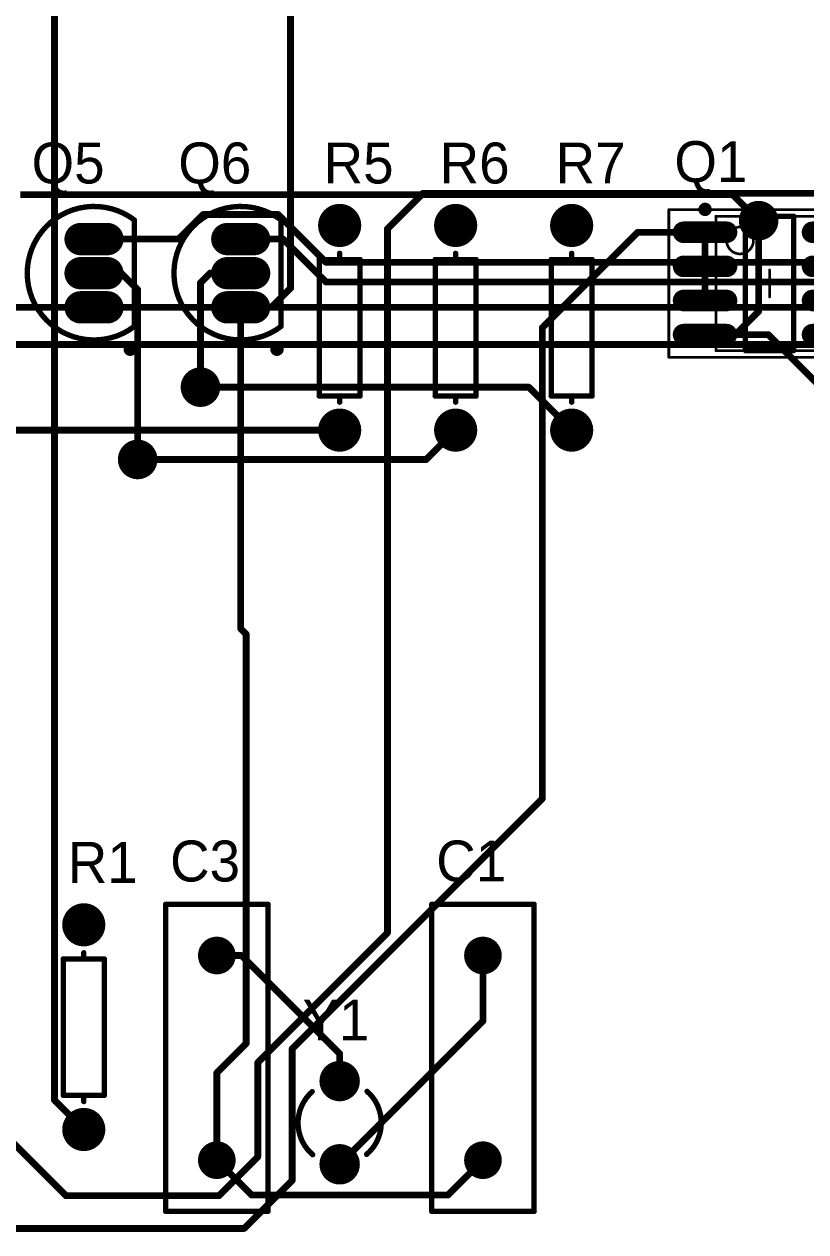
# Model space of a CAD drawing. Header units: millimetres. Extents: x 1.07 to 6.94, y 1.08 to 4.96.
# Drawn here: x 3.918 to 5.063, y 1.25 to 3.02 of the extents above; entities that cross this region are included whole.
import ezdxf

# ---------------------------------------------------------------- set-up
doc = ezdxf.new("R2010")
doc.units = ezdxf.units.MM
doc.header["$MEASUREMENT"] = 0
for name, color, linetype in [('BottomLayer', 5, 'Continuous'), ('BottomSolder', 6, 'Continuous'), ('Mechanical13', 56, 'Continuous'), ('Mechanical15', 56, 'Continuous'), ('MultiLayer', 9, 'Continuous'), ('PadHoleLayer', 156, 'Continuous'), ('TopLayer', 1, 'Continuous'), ('TopOverlay', 2, 'Continuous'), ('TopPaste', 8, 'Continuous'), ('TopSolder', 216, 'Continuous'), ('ViaHoleLayer', 16, 'Continuous')]:
    doc.layers.add(name, color=color, linetype=linetype)

# ---------------------------------------------------------------- blocks, each defined once
blk = doc.blocks.new('R38_1')
at = {"layer": 'BottomLayer', "const_width": 0.0256}
for points in [[(-0.0128, 0.061, 1), (0.0128, 0.061, 1)], [(-0.0128, -0.061, 1), (0.0128, -0.061, 1)]]:
    blk.add_lwpolyline(points, format="xyb", close=True, dxfattribs=at)
at = {"layer": 'BottomSolder', "const_width": 0.0296}
for points in [[(-0.0148, 0.061, 1), (0.0148, 0.061, 1)], [(-0.0148, -0.061, 1), (0.0148, -0.061, 1)]]:
    blk.add_lwpolyline(points, format="xyb", close=True, dxfattribs=at)
at = {"layer": 'MultiLayer', "const_width": 0.0256}
for points in [[(-0.0128, 0.061, 1), (0.0128, 0.061, 1)], [(-0.0128, -0.061, 1), (0.0128, -0.061, 1)]]:
    blk.add_lwpolyline(points, format="xyb", close=True, dxfattribs=at)
at = {"layer": 'PadHoleLayer', "const_width": 0.0138}
for points in [[(-0.0069, 0.061, 1), (0.0069, 0.061, 1)], [(-0.0069, -0.061, 1), (0.0069, -0.061, 1)]]:
    blk.add_lwpolyline(points, format="xyb", close=True, dxfattribs=at)
at = {"layer": 'TopLayer', "const_width": 0.0256}
for points in [[(-0.0128, 0.061, 1), (0.0128, 0.061, 1)], [(-0.0128, -0.061, 1), (0.0128, -0.061, 1)]]:
    blk.add_lwpolyline(points, format="xyb", close=True, dxfattribs=at)
at = {"layer": 'TopOverlay', "const_width": 0.00787}
for points in [[(-0.0396, -0.0468, -0.457208), (-0.0402, 0.0455)], [(0.0402, 0.0459, -0.457208), (0.0396, -0.0464)]]:
    blk.add_lwpolyline(points, format="xyb", dxfattribs=at)
at = {"layer": 'TopOverlay', "const_width": 0.00394}
for points in [[(-0.0422, 0.0455, 1), (-0.0383, 0.0455, 1)], [(0.0383, 0.0459, 1), (0.0422, 0.0459, 1)], [(-0.0416, -0.0468, 1), (-0.0376, -0.0468, 1)], [(0.0376, -0.0464, 1), (0.0416, -0.0464, 1)]]:
    blk.add_lwpolyline(points, format="xyb", close=True, dxfattribs=at)
at = {"layer": 'TopSolder', "const_width": 0.0296}
for points in [[(-0.0148, 0.061, 1), (0.0148, 0.061, 1)], [(-0.0148, -0.061, 1), (0.0148, -0.061, 1)]]:
    blk.add_lwpolyline(points, format="xyb", close=True, dxfattribs=at)
blk = doc.blocks.new('AXIAL_0_3_33')
at = {"layer": 'BottomLayer', "const_width": 0.0276}
for points in [[(-0.1638, 0, 1), (-0.1362, 0, 1)], [(0.1362, 0, 1), (0.1638, 0, 1)]]:
    blk.add_lwpolyline(points, format="xyb", close=True, dxfattribs=at)
at = {"layer": 'BottomSolder', "const_width": 0.0316}
for points in [[(-0.1658, 0, 1), (-0.1342, 0, 1)], [(0.1342, 0, 1), (0.1658, 0, 1)]]:
    blk.add_lwpolyline(points, format="xyb", close=True, dxfattribs=at)
at = {"layer": 'MultiLayer', "const_width": 0.0276}
for points in [[(-0.1638, 0, 1), (-0.1362, 0, 1)], [(0.1362, 0, 1), (0.1638, 0, 1)]]:
    blk.add_lwpolyline(points, format="xyb", close=True, dxfattribs=at)
at = {"layer": 'PadHoleLayer', "const_width": 0.0167}
for points in [[(-0.1584, 0, 1), (-0.1416, 0, 1)], [(0.1416, 0, 1), (0.1584, 0, 1)]]:
    blk.add_lwpolyline(points, format="xyb", close=True, dxfattribs=at)
at = {"layer": 'TopLayer', "const_width": 0.0276}
for points in [[(-0.1638, 0, 1), (-0.1362, 0, 1)], [(0.1362, 0, 1), (0.1638, 0, 1)]]:
    blk.add_lwpolyline(points, format="xyb", close=True, dxfattribs=at)
at = {"layer": 'TopOverlay', "const_width": 0.00787}
for points in [[(-0.1, 0.03), (-0.1, -0.03)], [(-0.1, 0.03), (0.1, 0.03)], [(0.1, 0.03), (0.1, 0)], [(-0.109, 0), (-0.1, 0)], [(0.1, 0), (0.109, 0)], [(0.1, 0), (0.1, -0.03)], [(-0.1, -0.03), (0.1, -0.03)]]:
    blk.add_lwpolyline(points, dxfattribs=at)
at = {"layer": 'TopOverlay', "const_width": 0.00394}
for points in [[(-0.102, 0.03, 1), (-0.098, 0.03, 1)], [(-0.102, 0.03, 1), (-0.098, 0.03, 1)], [(0.098, 0.03, 1), (0.102, 0.03, 1)], [(0.098, 0.03, 1), (0.102, 0.03, 1)], [(-0.111, 0, 1), (-0.107, 0, 1)], [(-0.102, 0, 1), (-0.098, 0, 1)], [(0.098, 0, 1), (0.102, 0, 1)], [(0.098, 0, 1), (0.102, 0, 1)], [(0.098, 0, 1), (0.102, 0, 1)], [(0.107, 0, 1), (0.111, 0, 1)], [(-0.102, -0.03, 1), (-0.098, -0.03, 1)], [(-0.102, -0.03, 1), (-0.098, -0.03, 1)], [(0.098, -0.03, 1), (0.102, -0.03, 1)], [(0.098, -0.03, 1), (0.102, -0.03, 1)]]:
    blk.add_lwpolyline(points, format="xyb", close=True, dxfattribs=at)
at = {"layer": 'TopSolder', "const_width": 0.0316}
for points in [[(-0.1658, 0, 1), (-0.1342, 0, 1)], [(0.1342, 0, 1), (0.1658, 0, 1)]]:
    blk.add_lwpolyline(points, format="xyb", close=True, dxfattribs=at)
blk = doc.blocks.new('AXIAL_0_3_34')
at = {"layer": 'BottomLayer', "const_width": 0.0276}
for points in [[(-0.1638, 0, 1), (-0.1362, 0, 1)], [(0.1362, 0, 1), (0.1638, 0, 1)]]:
    blk.add_lwpolyline(points, format="xyb", close=True, dxfattribs=at)
at = {"layer": 'BottomSolder', "const_width": 0.0316}
for points in [[(-0.1658, 0, 1), (-0.1342, 0, 1)], [(0.1342, 0, 1), (0.1658, 0, 1)]]:
    blk.add_lwpolyline(points, format="xyb", close=True, dxfattribs=at)
at = {"layer": 'MultiLayer', "const_width": 0.0276}
for points in [[(-0.1638, 0, 1), (-0.1362, 0, 1)], [(0.1362, 0, 1), (0.1638, 0, 1)]]:
    blk.add_lwpolyline(points, format="xyb", close=True, dxfattribs=at)
at = {"layer": 'PadHoleLayer', "const_width": 0.0167}
for points in [[(-0.1584, 0, 1), (-0.1416, 0, 1)], [(0.1416, 0, 1), (0.1584, 0, 1)]]:
    blk.add_lwpolyline(points, format="xyb", close=True, dxfattribs=at)
at = {"layer": 'TopLayer', "const_width": 0.0276}
for points in [[(-0.1638, 0, 1), (-0.1362, 0, 1)], [(0.1362, 0, 1), (0.1638, 0, 1)]]:
    blk.add_lwpolyline(points, format="xyb", close=True, dxfattribs=at)
at = {"layer": 'TopOverlay', "const_width": 0.00787}
for points in [[(-0.1, 0.03), (-0.1, -0.03)], [(-0.1, 0.03), (0.1, 0.03)], [(0.1, 0.03), (0.1, 0)], [(-0.109, 0), (-0.1, 0)], [(0.1, 0), (0.109, 0)], [(0.1, 0), (0.1, -0.03)], [(-0.1, -0.03), (0.1, -0.03)]]:
    blk.add_lwpolyline(points, dxfattribs=at)
at = {"layer": 'TopOverlay', "const_width": 0.00394}
for points in [[(-0.102, 0.03, 1), (-0.098, 0.03, 1)], [(-0.102, 0.03, 1), (-0.098, 0.03, 1)], [(0.098, 0.03, 1), (0.102, 0.03, 1)], [(0.098, 0.03, 1), (0.102, 0.03, 1)], [(-0.111, 0, 1), (-0.107, 0, 1)], [(-0.102, 0, 1), (-0.098, 0, 1)], [(0.098, 0, 1), (0.102, 0, 1)], [(0.098, 0, 1), (0.102, 0, 1)], [(0.098, 0, 1), (0.102, 0, 1)], [(0.107, 0, 1), (0.111, 0, 1)], [(-0.102, -0.03, 1), (-0.098, -0.03, 1)], [(-0.102, -0.03, 1), (-0.098, -0.03, 1)], [(0.098, -0.03, 1), (0.102, -0.03, 1)], [(0.098, -0.03, 1), (0.102, -0.03, 1)]]:
    blk.add_lwpolyline(points, format="xyb", close=True, dxfattribs=at)
at = {"layer": 'TopSolder', "const_width": 0.0316}
for points in [[(-0.1658, 0, 1), (-0.1342, 0, 1)], [(0.1342, 0, 1), (0.1658, 0, 1)]]:
    blk.add_lwpolyline(points, format="xyb", close=True, dxfattribs=at)
blk = doc.blocks.new('AXIAL_0_3_35')
at = {"layer": 'BottomLayer', "const_width": 0.0276}
for points in [[(-0.1638, 0, 1), (-0.1362, 0, 1)], [(0.1362, 0, 1), (0.1638, 0, 1)]]:
    blk.add_lwpolyline(points, format="xyb", close=True, dxfattribs=at)
at = {"layer": 'BottomSolder', "const_width": 0.0316}
for points in [[(-0.1658, 0, 1), (-0.1342, 0, 1)], [(0.1342, 0, 1), (0.1658, 0, 1)]]:
    blk.add_lwpolyline(points, format="xyb", close=True, dxfattribs=at)
at = {"layer": 'MultiLayer', "const_width": 0.0276}
for points in [[(-0.1638, 0, 1), (-0.1362, 0, 1)], [(0.1362, 0, 1), (0.1638, 0, 1)]]:
    blk.add_lwpolyline(points, format="xyb", close=True, dxfattribs=at)
at = {"layer": 'PadHoleLayer', "const_width": 0.0167}
for points in [[(-0.1584, 0, 1), (-0.1416, 0, 1)], [(0.1416, 0, 1), (0.1584, 0, 1)]]:
    blk.add_lwpolyline(points, format="xyb", close=True, dxfattribs=at)
at = {"layer": 'TopLayer', "const_width": 0.0276}
for points in [[(-0.1638, 0, 1), (-0.1362, 0, 1)], [(0.1362, 0, 1), (0.1638, 0, 1)]]:
    blk.add_lwpolyline(points, format="xyb", close=True, dxfattribs=at)
at = {"layer": 'TopOverlay', "const_width": 0.00787}
for points in [[(-0.1, 0.03), (-0.1, -0.03)], [(-0.1, 0.03), (0.1, 0.03)], [(0.1, 0.03), (0.1, 0)], [(-0.109, 0), (-0.1, 0)], [(0.1, 0), (0.109, 0)], [(0.1, 0), (0.1, -0.03)], [(-0.1, -0.03), (0.1, -0.03)]]:
    blk.add_lwpolyline(points, dxfattribs=at)
at = {"layer": 'TopOverlay', "const_width": 0.00394}
for points in [[(-0.102, 0.03, 1), (-0.098, 0.03, 1)], [(-0.102, 0.03, 1), (-0.098, 0.03, 1)], [(0.098, 0.03, 1), (0.102, 0.03, 1)], [(0.098, 0.03, 1), (0.102, 0.03, 1)], [(-0.111, 0, 1), (-0.107, 0, 1)], [(-0.102, 0, 1), (-0.098, 0, 1)], [(0.098, 0, 1), (0.102, 0, 1)], [(0.098, 0, 1), (0.102, 0, 1)], [(0.098, 0, 1), (0.102, 0, 1)], [(0.107, 0, 1), (0.111, 0, 1)], [(-0.102, -0.03, 1), (-0.098, -0.03, 1)], [(-0.102, -0.03, 1), (-0.098, -0.03, 1)], [(0.098, -0.03, 1), (0.102, -0.03, 1)], [(0.098, -0.03, 1), (0.102, -0.03, 1)]]:
    blk.add_lwpolyline(points, format="xyb", close=True, dxfattribs=at)
at = {"layer": 'TopSolder', "const_width": 0.0316}
for points in [[(-0.1658, 0, 1), (-0.1342, 0, 1)], [(0.1342, 0, 1), (0.1658, 0, 1)]]:
    blk.add_lwpolyline(points, format="xyb", close=True, dxfattribs=at)
blk = doc.blocks.new('AXIAL_0_3_39')
at = {"layer": 'BottomLayer', "const_width": 0.0276}
for points in [[(-0.1638, 0, 1), (-0.1362, 0, 1)], [(0.1362, 0, 1), (0.1638, 0, 1)]]:
    blk.add_lwpolyline(points, format="xyb", close=True, dxfattribs=at)
at = {"layer": 'BottomSolder', "const_width": 0.0316}
for points in [[(-0.1658, 0, 1), (-0.1342, 0, 1)], [(0.1342, 0, 1), (0.1658, 0, 1)]]:
    blk.add_lwpolyline(points, format="xyb", close=True, dxfattribs=at)
at = {"layer": 'MultiLayer', "const_width": 0.0276}
for points in [[(-0.1638, 0, 1), (-0.1362, 0, 1)], [(0.1362, 0, 1), (0.1638, 0, 1)]]:
    blk.add_lwpolyline(points, format="xyb", close=True, dxfattribs=at)
at = {"layer": 'PadHoleLayer', "const_width": 0.0167}
for points in [[(-0.1584, 0, 1), (-0.1416, 0, 1)], [(0.1416, 0, 1), (0.1584, 0, 1)]]:
    blk.add_lwpolyline(points, format="xyb", close=True, dxfattribs=at)
at = {"layer": 'TopLayer', "const_width": 0.0276}
for points in [[(-0.1638, 0, 1), (-0.1362, 0, 1)], [(0.1362, 0, 1), (0.1638, 0, 1)]]:
    blk.add_lwpolyline(points, format="xyb", close=True, dxfattribs=at)
at = {"layer": 'TopOverlay', "const_width": 0.00787}
for points in [[(-0.1, 0.03), (-0.1, -0.03)], [(-0.1, 0.03), (0.1, 0.03)], [(0.1, 0.03), (0.1, 0)], [(-0.109, 0), (-0.1, 0)], [(0.1, 0), (0.109, 0)], [(0.1, 0), (0.1, -0.03)], [(-0.1, -0.03), (0.1, -0.03)]]:
    blk.add_lwpolyline(points, dxfattribs=at)
at = {"layer": 'TopOverlay', "const_width": 0.00394}
for points in [[(-0.102, 0.03, 1), (-0.098, 0.03, 1)], [(-0.102, 0.03, 1), (-0.098, 0.03, 1)], [(0.098, 0.03, 1), (0.102, 0.03, 1)], [(0.098, 0.03, 1), (0.102, 0.03, 1)], [(-0.111, 0, 1), (-0.107, 0, 1)], [(-0.102, 0, 1), (-0.098, 0, 1)], [(0.098, 0, 1), (0.102, 0, 1)], [(0.098, 0, 1), (0.102, 0, 1)], [(0.098, 0, 1), (0.102, 0, 1)], [(0.107, 0, 1), (0.111, 0, 1)], [(-0.102, -0.03, 1), (-0.098, -0.03, 1)], [(-0.102, -0.03, 1), (-0.098, -0.03, 1)], [(0.098, -0.03, 1), (0.102, -0.03, 1)], [(0.098, -0.03, 1), (0.102, -0.03, 1)]]:
    blk.add_lwpolyline(points, format="xyb", close=True, dxfattribs=at)
at = {"layer": 'TopSolder', "const_width": 0.0316}
for points in [[(-0.1658, 0, 1), (-0.1342, 0, 1)], [(0.1342, 0, 1), (0.1658, 0, 1)]]:
    blk.add_lwpolyline(points, format="xyb", close=True, dxfattribs=at)
blk = doc.blocks.new('TO_92A_43')
at = {"layer": 'BottomLayer', "const_width": 0.0394}
for points in [[(0.0197, 0.05), (-0.0197, 0.05)], [(0.0197, 0), (-0.0197, 0)], [(0.0197, -0.05), (-0.0197, -0.05)]]:
    blk.add_lwpolyline(points, dxfattribs=at)
at = {"layer": 'BottomLayer', "const_width": 0.0197}
for points in [[(-0.0295, 0.05, 1), (-0.0098, 0.05, 1)], [(0.0098, 0.05, 1), (0.0295, 0.05, 1)], [(-0.0295, 0, 1), (-0.0098, 0, 1)], [(0.0098, 0, 1), (0.0295, 0, 1)], [(-0.0295, -0.05, 1), (-0.0098, -0.05, 1)], [(0.0098, -0.05, 1), (0.0295, -0.05, 1)]]:
    blk.add_lwpolyline(points, format="xyb", close=True, dxfattribs=at)
at = {"layer": 'BottomSolder', "const_width": 0.0474}
for points in [[(0.0197, 0.05), (-0.0197, 0.05)], [(0.0197, 0), (-0.0197, 0)], [(0.0197, -0.05), (-0.0197, -0.05)]]:
    blk.add_lwpolyline(points, dxfattribs=at)
at = {"layer": 'BottomSolder', "const_width": 0.0237}
for points in [[(-0.0315, 0.05, 1), (-0.0078, 0.05, 1)], [(0.0078, 0.05, 1), (0.0315, 0.05, 1)], [(-0.0315, 0, 1), (-0.0078, 0, 1)], [(0.0078, 0, 1), (0.0315, 0, 1)], [(-0.0315, -0.05, 1), (-0.0078, -0.05, 1)], [(0.0078, -0.05, 1), (0.0315, -0.05, 1)]]:
    blk.add_lwpolyline(points, format="xyb", close=True, dxfattribs=at)
at = {"layer": 'Mechanical13', "const_width": 0.00394}
blk.add_lwpolyline([(0.0591, -0.078, -2.01215), (0.0591, 0.078)], format="xyb", dxfattribs=at)
blk.add_lwpolyline([(0.0591, -0.078), (0.0591, 0.078)], dxfattribs=at)
at = {"layer": 'Mechanical13', "const_width": 0.00197}
for points in [[(0.0581, 0.078, 1), (0.06, 0.078, 1)], [(0.0581, 0.078, 1), (0.06, 0.078, 1)], [(0.0581, -0.078, 1), (0.06, -0.078, 1)], [(0.0581, -0.078, 1), (0.06, -0.078, 1)]]:
    blk.add_lwpolyline(points, format="xyb", close=True, dxfattribs=at)
at = {"layer": 'Mechanical15', "const_width": 0.00394}
for points in [[(0, -0.0197), (0, 0.0197)], [(-0.0197, 0), (0.0197, 0)]]:
    blk.add_lwpolyline(points, dxfattribs=at)
at = {"layer": 'Mechanical15', "const_width": 0.00197}
for points in [[(-0.001, 0.0197, 1), (0.001, 0.0197, 1)], [(-0.0207, 0, 1), (-0.0187, 0, 1)], [(0.0187, 0, 1), (0.0207, 0, 1)], [(-0.001, -0.0197, 1), (0.001, -0.0197, 1)]]:
    blk.add_lwpolyline(points, format="xyb", close=True, dxfattribs=at)
at = {"layer": 'MultiLayer', "const_width": 0.0394}
for points in [[(0.0197, 0.05), (-0.0197, 0.05)], [(0.0197, 0), (-0.0197, 0)], [(0.0197, -0.05), (-0.0197, -0.05)]]:
    blk.add_lwpolyline(points, dxfattribs=at)
at = {"layer": 'MultiLayer', "const_width": 0.0197}
for points in [[(-0.0295, 0.05, 1), (-0.0098, 0.05, 1)], [(0.0098, 0.05, 1), (0.0295, 0.05, 1)], [(-0.0295, 0, 1), (-0.0098, 0, 1)], [(0.0098, 0, 1), (0.0295, 0, 1)], [(-0.0295, -0.05, 1), (-0.0098, -0.05, 1)], [(0.0098, -0.05, 1), (0.0295, -0.05, 1)]]:
    blk.add_lwpolyline(points, format="xyb", close=True, dxfattribs=at)
at = {"layer": 'PadHoleLayer', "const_width": 0.0177}
for points in [[(-0.0089, 0.05, 1), (0.0089, 0.05, 1)], [(-0.0089, 0, 1), (0.0089, 0, 1)], [(-0.0089, -0.05, 1), (0.0089, -0.05, 1)]]:
    blk.add_lwpolyline(points, format="xyb", close=True, dxfattribs=at)
at = {"layer": 'TopLayer', "const_width": 0.0394}
for points in [[(0.0197, 0.05), (-0.0197, 0.05)], [(0.0197, 0), (-0.0197, 0)], [(0.0197, -0.05), (-0.0197, -0.05)]]:
    blk.add_lwpolyline(points, dxfattribs=at)
at = {"layer": 'TopLayer', "const_width": 0.0197}
for points in [[(-0.0295, 0.05, 1), (-0.0098, 0.05, 1)], [(0.0098, 0.05, 1), (0.0295, 0.05, 1)], [(-0.0295, 0, 1), (-0.0098, 0, 1)], [(0.0098, 0, 1), (0.0295, 0, 1)], [(-0.0295, -0.05, 1), (-0.0098, -0.05, 1)], [(0.0098, -0.05, 1), (0.0295, -0.05, 1)]]:
    blk.add_lwpolyline(points, format="xyb", close=True, dxfattribs=at)
at = {"layer": 'TopOverlay', "const_width": 0.00787}
blk.add_lwpolyline([(0.0591, -0.078, -2.01215), (0.0591, 0.078)], format="xyb", dxfattribs=at)
blk.add_lwpolyline([(0.0591, -0.078), (0.0591, 0.078)], dxfattribs=at)
at = {"layer": 'TopOverlay'}
for points, const_width in [([(0.0571, 0.078, 1), (0.061, 0.078, 1)], 0.00394), ([(0.0571, 0.078, 1), (0.061, 0.078, 1)], 0.00394), ([(0.0571, -0.078, 1), (0.061, -0.078, 1)], 0.00394), ([(0.0571, -0.078, 1), (0.061, -0.078, 1)], 0.00394), ([(0.0581, -0.1114, 1), (0.0482, -0.1114, 1)], 0.00984), ([(0.0458, -0.1114, 1), (0.0507, -0.1114, 1)], 0.00492), ([(0.0556, -0.1114, 1), (0.0605, -0.1114, 1)], 0.00492)]:
    blk.add_lwpolyline(points, format="xyb", close=True, dxfattribs=dict(at, const_width=const_width))
at = {"layer": 'TopSolder', "const_width": 0.0474}
for points in [[(0.0197, 0.05), (-0.0197, 0.05)], [(0.0197, 0), (-0.0197, 0)], [(0.0197, -0.05), (-0.0197, -0.05)]]:
    blk.add_lwpolyline(points, dxfattribs=at)
at = {"layer": 'TopSolder', "const_width": 0.0237}
for points in [[(-0.0315, 0.05, 1), (-0.0078, 0.05, 1)], [(0.0078, 0.05, 1), (0.0315, 0.05, 1)], [(-0.0315, 0, 1), (-0.0078, 0, 1)], [(0.0078, 0, 1), (0.0315, 0, 1)], [(-0.0315, -0.05, 1), (-0.0078, -0.05, 1)], [(0.0078, -0.05, 1), (0.0315, -0.05, 1)]]:
    blk.add_lwpolyline(points, format="xyb", close=True, dxfattribs=at)
blk = doc.blocks.new('TO_92A_44')
at = {"layer": 'BottomLayer', "const_width": 0.0394}
for points in [[(0.0197, 0.05), (-0.0197, 0.05)], [(0.0197, 0), (-0.0197, 0)], [(0.0197, -0.05), (-0.0197, -0.05)]]:
    blk.add_lwpolyline(points, dxfattribs=at)
at = {"layer": 'BottomLayer', "const_width": 0.0197}
for points in [[(-0.0295, 0.05, 1), (-0.0098, 0.05, 1)], [(0.0098, 0.05, 1), (0.0295, 0.05, 1)], [(-0.0295, 0, 1), (-0.0098, 0, 1)], [(0.0098, 0, 1), (0.0295, 0, 1)], [(-0.0295, -0.05, 1), (-0.0098, -0.05, 1)], [(0.0098, -0.05, 1), (0.0295, -0.05, 1)]]:
    blk.add_lwpolyline(points, format="xyb", close=True, dxfattribs=at)
at = {"layer": 'BottomSolder', "const_width": 0.0474}
for points in [[(0.0197, 0.05), (-0.0197, 0.05)], [(0.0197, 0), (-0.0197, 0)], [(0.0197, -0.05), (-0.0197, -0.05)]]:
    blk.add_lwpolyline(points, dxfattribs=at)
at = {"layer": 'BottomSolder', "const_width": 0.0237}
for points in [[(-0.0315, 0.05, 1), (-0.0078, 0.05, 1)], [(0.0078, 0.05, 1), (0.0315, 0.05, 1)], [(-0.0315, 0, 1), (-0.0078, 0, 1)], [(0.0078, 0, 1), (0.0315, 0, 1)], [(-0.0315, -0.05, 1), (-0.0078, -0.05, 1)], [(0.0078, -0.05, 1), (0.0315, -0.05, 1)]]:
    blk.add_lwpolyline(points, format="xyb", close=True, dxfattribs=at)
at = {"layer": 'Mechanical13', "const_width": 0.00394}
blk.add_lwpolyline([(0.0591, -0.078, -2.01215), (0.0591, 0.078)], format="xyb", dxfattribs=at)
blk.add_lwpolyline([(0.0591, -0.078), (0.0591, 0.078)], dxfattribs=at)
at = {"layer": 'Mechanical13', "const_width": 0.00197}
for points in [[(0.0581, 0.078, 1), (0.06, 0.078, 1)], [(0.0581, 0.078, 1), (0.06, 0.078, 1)], [(0.0581, -0.078, 1), (0.06, -0.078, 1)], [(0.0581, -0.078, 1), (0.06, -0.078, 1)]]:
    blk.add_lwpolyline(points, format="xyb", close=True, dxfattribs=at)
at = {"layer": 'Mechanical15', "const_width": 0.00394}
for points in [[(0, -0.0197), (0, 0.0197)], [(-0.0197, 0), (0.0197, 0)]]:
    blk.add_lwpolyline(points, dxfattribs=at)
at = {"layer": 'Mechanical15', "const_width": 0.00197}
for points in [[(-0.001, 0.0197, 1), (0.001, 0.0197, 1)], [(-0.0207, 0, 1), (-0.0187, 0, 1)], [(0.0187, 0, 1), (0.0207, 0, 1)], [(-0.001, -0.0197, 1), (0.001, -0.0197, 1)]]:
    blk.add_lwpolyline(points, format="xyb", close=True, dxfattribs=at)
at = {"layer": 'MultiLayer', "const_width": 0.0394}
for points in [[(0.0197, 0.05), (-0.0197, 0.05)], [(0.0197, 0), (-0.0197, 0)], [(0.0197, -0.05), (-0.0197, -0.05)]]:
    blk.add_lwpolyline(points, dxfattribs=at)
at = {"layer": 'MultiLayer', "const_width": 0.0197}
for points in [[(-0.0295, 0.05, 1), (-0.0098, 0.05, 1)], [(0.0098, 0.05, 1), (0.0295, 0.05, 1)], [(-0.0295, 0, 1), (-0.0098, 0, 1)], [(0.0098, 0, 1), (0.0295, 0, 1)], [(-0.0295, -0.05, 1), (-0.0098, -0.05, 1)], [(0.0098, -0.05, 1), (0.0295, -0.05, 1)]]:
    blk.add_lwpolyline(points, format="xyb", close=True, dxfattribs=at)
at = {"layer": 'PadHoleLayer', "const_width": 0.0177}
for points in [[(-0.0089, 0.05, 1), (0.0089, 0.05, 1)], [(-0.0089, 0, 1), (0.0089, 0, 1)], [(-0.0089, -0.05, 1), (0.0089, -0.05, 1)]]:
    blk.add_lwpolyline(points, format="xyb", close=True, dxfattribs=at)
at = {"layer": 'TopLayer', "const_width": 0.0394}
for points in [[(0.0197, 0.05), (-0.0197, 0.05)], [(0.0197, 0), (-0.0197, 0)], [(0.0197, -0.05), (-0.0197, -0.05)]]:
    blk.add_lwpolyline(points, dxfattribs=at)
at = {"layer": 'TopLayer', "const_width": 0.0197}
for points in [[(-0.0295, 0.05, 1), (-0.0098, 0.05, 1)], [(0.0098, 0.05, 1), (0.0295, 0.05, 1)], [(-0.0295, 0, 1), (-0.0098, 0, 1)], [(0.0098, 0, 1), (0.0295, 0, 1)], [(-0.0295, -0.05, 1), (-0.0098, -0.05, 1)], [(0.0098, -0.05, 1), (0.0295, -0.05, 1)]]:
    blk.add_lwpolyline(points, format="xyb", close=True, dxfattribs=at)
at = {"layer": 'TopOverlay', "const_width": 0.00787}
blk.add_lwpolyline([(0.0591, -0.078, -2.01215), (0.0591, 0.078)], format="xyb", dxfattribs=at)
blk.add_lwpolyline([(0.0591, -0.078), (0.0591, 0.078)], dxfattribs=at)
at = {"layer": 'TopOverlay'}
for points, const_width in [([(0.0571, 0.078, 1), (0.061, 0.078, 1)], 0.00394), ([(0.0571, 0.078, 1), (0.061, 0.078, 1)], 0.00394), ([(0.0571, -0.078, 1), (0.061, -0.078, 1)], 0.00394), ([(0.0571, -0.078, 1), (0.061, -0.078, 1)], 0.00394), ([(0.0581, -0.1114, 1), (0.0482, -0.1114, 1)], 0.00984), ([(0.0458, -0.1114, 1), (0.0507, -0.1114, 1)], 0.00492), ([(0.0556, -0.1114, 1), (0.0605, -0.1114, 1)], 0.00492)]:
    blk.add_lwpolyline(points, format="xyb", close=True, dxfattribs=dict(at, const_width=const_width))
at = {"layer": 'TopSolder', "const_width": 0.0474}
for points in [[(0.0197, 0.05), (-0.0197, 0.05)], [(0.0197, 0), (-0.0197, 0)], [(0.0197, -0.05), (-0.0197, -0.05)]]:
    blk.add_lwpolyline(points, dxfattribs=at)
at = {"layer": 'TopSolder', "const_width": 0.0237}
for points in [[(-0.0315, 0.05, 1), (-0.0078, 0.05, 1)], [(0.0078, 0.05, 1), (0.0315, 0.05, 1)], [(-0.0315, 0, 1), (-0.0078, 0, 1)], [(0.0078, 0, 1), (0.0315, 0, 1)], [(-0.0315, -0.05, 1), (-0.0078, -0.05, 1)], [(0.0078, -0.05, 1), (0.0315, -0.05, 1)]]:
    blk.add_lwpolyline(points, format="xyb", close=True, dxfattribs=at)
blk = doc.blocks.new('SO_8_N_48')
at = {"layer": 'Mechanical13', "const_width": 0.00394}
for points in [[(-0.0787, -0.0984), (-0.0787, 0.0984)], [(-0.0787, 0.0984), (0.0787, 0.0984)], [(0.0787, -0.0984), (0.0787, 0.0984)], [(-0.0787, -0.0984), (0.0787, -0.0984)]]:
    blk.add_lwpolyline(points, dxfattribs=at)
at = {"layer": 'Mechanical13'}
for points, const_width in [([(-0.0797, 0.0984, 1), (-0.0778, 0.0984, 1)], 0.00197), ([(-0.0797, 0.0984, 1), (-0.0778, 0.0984, 1)], 0.00197), ([(0.0778, 0.0984, 1), (0.0797, 0.0984, 1)], 0.00197), ([(0.0778, 0.0984, 1), (0.0797, 0.0984, 1)], 0.00197), ([(-0.0236, 0.063, 1), (-0.063, 0.063, 1)], 0.00394), ([(-0.064, 0.063, 1), (-0.062, 0.063, 1)], 0.00197), ([(-0.0246, 0.063, 1), (-0.0226, 0.063, 1)], 0.00197), ([(-0.0797, -0.0984, 1), (-0.0778, -0.0984, 1)], 0.00197), ([(-0.0797, -0.0984, 1), (-0.0778, -0.0984, 1)], 0.00197), ([(0.0778, -0.0984, 1), (0.0797, -0.0984, 1)], 0.00197), ([(0.0778, -0.0984, 1), (0.0797, -0.0984, 1)], 0.00197)]:
    blk.add_lwpolyline(points, format="xyb", close=True, dxfattribs=dict(at, const_width=const_width))
at = {"layer": 'Mechanical15', "const_width": 0.00394}
for points in [[(-0.1476, -0.1083), (-0.1476, 0.1083)], [(-0.1476, 0.1083), (0.1476, 0.1083)], [(0.1476, -0.1083), (0.1476, 0.1083)], [(0, -0.0197), (0, 0.0197)], [(-0.0197, 0), (0.0197, 0)], [(-0.1476, -0.1083), (0.1476, -0.1083)]]:
    blk.add_lwpolyline(points, dxfattribs=at)
at = {"layer": 'Mechanical15', "const_width": 0.00197}
for points in [[(-0.1486, 0.1083, 1), (-0.1467, 0.1083, 1)], [(-0.1486, 0.1083, 1), (-0.1467, 0.1083, 1)], [(0.1467, 0.1083, 1), (0.1486, 0.1083, 1)], [(0.1467, 0.1083, 1), (0.1486, 0.1083, 1)], [(-0.001, 0.0197, 1), (0.001, 0.0197, 1)], [(-0.0207, 0, 1), (-0.0187, 0, 1)], [(0.0187, 0, 1), (0.0207, 0, 1)], [(-0.001, -0.0197, 1), (0.001, -0.0197, 1)], [(-0.1486, -0.1083, 1), (-0.1467, -0.1083, 1)], [(-0.1486, -0.1083, 1), (-0.1467, -0.1083, 1)], [(0.1467, -0.1083, 1), (0.1486, -0.1083, 1)], [(0.1467, -0.1083, 1), (0.1486, -0.1083, 1)]]:
    blk.add_lwpolyline(points, format="xyb", close=True, dxfattribs=at)
at = {"layer": 'TopLayer', "const_width": 0.0236}
for points in [[(-0.126, 0.075), (-0.063, 0.075)], [(0.063, 0.075), (0.126, 0.075)], [(-0.126, 0.025), (-0.063, 0.025)], [(0.063, 0.025), (0.126, 0.025)], [(-0.126, -0.025), (-0.063, -0.025)], [(0.063, -0.025), (0.126, -0.025)], [(-0.126, -0.075), (-0.063, -0.075)], [(0.063, -0.075), (0.126, -0.075)]]:
    blk.add_lwpolyline(points, dxfattribs=at)
at = {"layer": 'TopLayer', "const_width": 0.0118}
for points in [[(-0.1319, 0.075, 1), (-0.1201, 0.075, 1)], [(-0.0689, 0.075, 1), (-0.0571, 0.075, 1)], [(0.0571, 0.075, 1), (0.0689, 0.075, 1)], [(0.1201, 0.075, 1), (0.1319, 0.075, 1)], [(-0.1319, 0.025, 1), (-0.1201, 0.025, 1)], [(-0.0689, 0.025, 1), (-0.0571, 0.025, 1)], [(0.0571, 0.025, 1), (0.0689, 0.025, 1)], [(0.1201, 0.025, 1), (0.1319, 0.025, 1)], [(-0.1319, -0.025, 1), (-0.1201, -0.025, 1)], [(-0.0689, -0.025, 1), (-0.0571, -0.025, 1)], [(0.0571, -0.025, 1), (0.0689, -0.025, 1)], [(0.1201, -0.025, 1), (0.1319, -0.025, 1)], [(-0.1319, -0.075, 1), (-0.1201, -0.075, 1)], [(-0.0689, -0.075, 1), (-0.0571, -0.075, 1)], [(0.0571, -0.075, 1), (0.0689, -0.075, 1)], [(0.1201, -0.075, 1), (0.1319, -0.075, 1)]]:
    blk.add_lwpolyline(points, format="xyb", close=True, dxfattribs=at)
at = {"layer": 'TopOverlay'}
for points, const_width in [([(-0.0896, 0.1085, 1), (-0.0994, 0.1085, 1)], 0.00984), ([(-0.1019, 0.1085, 1), (-0.0969, 0.1085, 1)], 0.00492), ([(-0.092, 0.1085, 1), (-0.0871, 0.1085, 1)], 0.00492), ([(-0.0374, 0.0984, 1), (-0.0335, 0.0984, 1)], 0.00394), ([(-0.0374, 0.0984, 1), (-0.0335, 0.0984, 1)], 0.00394), ([(0.0335, 0.0984, 1), (0.0374, 0.0984, 1)], 0.00394), ([(0.0335, 0.0984, 1), (0.0374, 0.0984, 1)], 0.00394), ([(-0.0374, -0.0984, 1), (-0.0335, -0.0984, 1)], 0.00394), ([(-0.0374, -0.0984, 1), (-0.0335, -0.0984, 1)], 0.00394), ([(0.0335, -0.0984, 1), (0.0374, -0.0984, 1)], 0.00394), ([(0.0335, -0.0984, 1), (0.0374, -0.0984, 1)], 0.00394)]:
    blk.add_lwpolyline(points, format="xyb", close=True, dxfattribs=dict(at, const_width=const_width))
at = {"layer": 'TopOverlay', "const_width": 0.00787}
for points in [[(-0.0354, -0.0984), (-0.0354, 0.0984)], [(-0.0354, 0.0984), (0.0354, 0.0984)], [(0.0354, -0.0984), (0.0354, 0.0984)], [(-0.0354, -0.0984), (0.0354, -0.0984)]]:
    blk.add_lwpolyline(points, dxfattribs=at)
at = {"layer": 'TopPaste', "const_width": 0.0236}
for points in [[(-0.126, 0.075), (-0.063, 0.075)], [(0.063, 0.075), (0.126, 0.075)], [(-0.126, 0.025), (-0.063, 0.025)], [(0.063, 0.025), (0.126, 0.025)], [(-0.126, -0.025), (-0.063, -0.025)], [(0.063, -0.025), (0.126, -0.025)], [(-0.126, -0.075), (-0.063, -0.075)], [(0.063, -0.075), (0.126, -0.075)]]:
    blk.add_lwpolyline(points, dxfattribs=at)
at = {"layer": 'TopPaste', "const_width": 0.0118}
for points in [[(-0.1319, 0.075, 1), (-0.1201, 0.075, 1)], [(-0.0689, 0.075, 1), (-0.0571, 0.075, 1)], [(0.0571, 0.075, 1), (0.0689, 0.075, 1)], [(0.1201, 0.075, 1), (0.1319, 0.075, 1)], [(-0.1319, 0.025, 1), (-0.1201, 0.025, 1)], [(-0.0689, 0.025, 1), (-0.0571, 0.025, 1)], [(0.0571, 0.025, 1), (0.0689, 0.025, 1)], [(0.1201, 0.025, 1), (0.1319, 0.025, 1)], [(-0.1319, -0.025, 1), (-0.1201, -0.025, 1)], [(-0.0689, -0.025, 1), (-0.0571, -0.025, 1)], [(0.0571, -0.025, 1), (0.0689, -0.025, 1)], [(0.1201, -0.025, 1), (0.1319, -0.025, 1)], [(-0.1319, -0.075, 1), (-0.1201, -0.075, 1)], [(-0.0689, -0.075, 1), (-0.0571, -0.075, 1)], [(0.0571, -0.075, 1), (0.0689, -0.075, 1)], [(0.1201, -0.075, 1), (0.1319, -0.075, 1)]]:
    blk.add_lwpolyline(points, format="xyb", close=True, dxfattribs=at)
at = {"layer": 'TopSolder', "const_width": 0.0316}
for points in [[(-0.126, 0.075), (-0.063, 0.075)], [(0.063, 0.075), (0.126, 0.075)], [(-0.126, 0.025), (-0.063, 0.025)], [(0.063, 0.025), (0.126, 0.025)], [(-0.126, -0.025), (-0.063, -0.025)], [(0.063, -0.025), (0.126, -0.025)], [(-0.126, -0.075), (-0.063, -0.075)], [(0.063, -0.075), (0.126, -0.075)]]:
    blk.add_lwpolyline(points, dxfattribs=at)
at = {"layer": 'TopSolder', "const_width": 0.0158}
for points in [[(-0.1339, 0.075, 1), (-0.1181, 0.075, 1)], [(-0.0709, 0.075, 1), (-0.0551, 0.075, 1)], [(0.0551, 0.075, 1), (0.0709, 0.075, 1)], [(0.1181, 0.075, 1), (0.1339, 0.075, 1)], [(-0.1339, 0.025, 1), (-0.1181, 0.025, 1)], [(-0.0709, 0.025, 1), (-0.0551, 0.025, 1)], [(0.0551, 0.025, 1), (0.0709, 0.025, 1)], [(0.1181, 0.025, 1), (0.1339, 0.025, 1)], [(-0.1339, -0.025, 1), (-0.1181, -0.025, 1)], [(-0.0709, -0.025, 1), (-0.0551, -0.025, 1)], [(0.0551, -0.025, 1), (0.0709, -0.025, 1)], [(0.1181, -0.025, 1), (0.1339, -0.025, 1)], [(-0.1339, -0.075, 1), (-0.1181, -0.075, 1)], [(-0.0709, -0.075, 1), (-0.0551, -0.075, 1)], [(0.0551, -0.075, 1), (0.0709, -0.075, 1)], [(0.1181, -0.075, 1), (0.1339, -0.075, 1)]]:
    blk.add_lwpolyline(points, format="xyb", close=True, dxfattribs=at)
blk = doc.blocks.new('RAD_0_3_55')
at = {"layer": 'BottomLayer', "const_width": 0.0236}
for points in [[(-0.1618, 0, 1), (-0.1382, 0, 1)], [(0.1382, 0, 1), (0.1618, 0, 1)]]:
    blk.add_lwpolyline(points, format="xyb", close=True, dxfattribs=at)
at = {"layer": 'BottomSolder', "const_width": 0.0276}
for points in [[(-0.1638, 0, 1), (-0.1362, 0, 1)], [(0.1362, 0, 1), (0.1638, 0, 1)]]:
    blk.add_lwpolyline(points, format="xyb", close=True, dxfattribs=at)
at = {"layer": 'MultiLayer', "const_width": 0.0236}
for points in [[(-0.1618, 0, 1), (-0.1382, 0, 1)], [(0.1382, 0, 1), (0.1618, 0, 1)]]:
    blk.add_lwpolyline(points, format="xyb", close=True, dxfattribs=at)
at = {"layer": 'PadHoleLayer', "const_width": 0.0138}
for points in [[(-0.1569, 0, 1), (-0.1431, 0, 1)], [(0.1431, 0, 1), (0.1569, 0, 1)]]:
    blk.add_lwpolyline(points, format="xyb", close=True, dxfattribs=at)
at = {"layer": 'TopLayer', "const_width": 0.0236}
for points in [[(-0.1618, 0, 1), (-0.1382, 0, 1)], [(0.1382, 0, 1), (0.1618, 0, 1)]]:
    blk.add_lwpolyline(points, format="xyb", close=True, dxfattribs=at)
at = {"layer": 'TopOverlay', "const_width": 0.00787}
for points in [[(-0.225, 0.075), (0.225, 0.075)], [(-0.225, 0.075), (-0.225, -0.075)], [(0.225, 0.075), (0.225, -0.075)], [(-0.225, -0.075), (0.225, -0.075)]]:
    blk.add_lwpolyline(points, dxfattribs=at)
at = {"layer": 'TopOverlay', "const_width": 0.00394}
for points in [[(-0.227, 0.075, 1), (-0.223, 0.075, 1)], [(-0.227, 0.075, 1), (-0.223, 0.075, 1)], [(0.223, 0.075, 1), (0.227, 0.075, 1)], [(0.223, 0.075, 1), (0.227, 0.075, 1)], [(-0.227, -0.075, 1), (-0.223, -0.075, 1)], [(-0.227, -0.075, 1), (-0.223, -0.075, 1)], [(0.223, -0.075, 1), (0.227, -0.075, 1)], [(0.223, -0.075, 1), (0.227, -0.075, 1)]]:
    blk.add_lwpolyline(points, format="xyb", close=True, dxfattribs=at)
at = {"layer": 'TopSolder', "const_width": 0.0276}
for points in [[(-0.1638, 0, 1), (-0.1362, 0, 1)], [(0.1362, 0, 1), (0.1638, 0, 1)]]:
    blk.add_lwpolyline(points, format="xyb", close=True, dxfattribs=at)
blk = doc.blocks.new('RAD_0_3_56')
at = {"layer": 'BottomLayer', "const_width": 0.0236}
for points in [[(-0.1618, 0, 1), (-0.1382, 0, 1)], [(0.1382, 0, 1), (0.1618, 0, 1)]]:
    blk.add_lwpolyline(points, format="xyb", close=True, dxfattribs=at)
at = {"layer": 'BottomSolder', "const_width": 0.0276}
for points in [[(-0.1638, 0, 1), (-0.1362, 0, 1)], [(0.1362, 0, 1), (0.1638, 0, 1)]]:
    blk.add_lwpolyline(points, format="xyb", close=True, dxfattribs=at)
at = {"layer": 'MultiLayer', "const_width": 0.0236}
for points in [[(-0.1618, 0, 1), (-0.1382, 0, 1)], [(0.1382, 0, 1), (0.1618, 0, 1)]]:
    blk.add_lwpolyline(points, format="xyb", close=True, dxfattribs=at)
at = {"layer": 'PadHoleLayer', "const_width": 0.0138}
for points in [[(-0.1569, 0, 1), (-0.1431, 0, 1)], [(0.1431, 0, 1), (0.1569, 0, 1)]]:
    blk.add_lwpolyline(points, format="xyb", close=True, dxfattribs=at)
at = {"layer": 'TopLayer', "const_width": 0.0236}
for points in [[(-0.1618, 0, 1), (-0.1382, 0, 1)], [(0.1382, 0, 1), (0.1618, 0, 1)]]:
    blk.add_lwpolyline(points, format="xyb", close=True, dxfattribs=at)
at = {"layer": 'TopOverlay', "const_width": 0.00787}
for points in [[(-0.225, 0.075), (0.225, 0.075)], [(-0.225, 0.075), (-0.225, -0.075)], [(0.225, 0.075), (0.225, -0.075)], [(-0.225, -0.075), (0.225, -0.075)]]:
    blk.add_lwpolyline(points, dxfattribs=at)
at = {"layer": 'TopOverlay', "const_width": 0.00394}
for points in [[(-0.227, 0.075, 1), (-0.223, 0.075, 1)], [(-0.227, 0.075, 1), (-0.223, 0.075, 1)], [(0.223, 0.075, 1), (0.227, 0.075, 1)], [(0.223, 0.075, 1), (0.227, 0.075, 1)], [(-0.227, -0.075, 1), (-0.223, -0.075, 1)], [(-0.227, -0.075, 1), (-0.223, -0.075, 1)], [(0.223, -0.075, 1), (0.227, -0.075, 1)], [(0.223, -0.075, 1), (0.227, -0.075, 1)]]:
    blk.add_lwpolyline(points, format="xyb", close=True, dxfattribs=at)
at = {"layer": 'TopSolder', "const_width": 0.0276}
for points in [[(-0.1638, 0, 1), (-0.1362, 0, 1)], [(0.1362, 0, 1), (0.1638, 0, 1)]]:
    blk.add_lwpolyline(points, format="xyb", close=True, dxfattribs=at)

msp = doc.modelspace()

# ---------------------------------------------------------------- linework, layer by layer
at = {"layer": 'BottomLayer', "const_width": 0.01}
for points in [[(3.912, 2.77), (4.956, 2.77)], [(4.956, 2.77), (4.994, 2.732)], [(4.144, 2.705), (4.18, 2.741)], [(4.18, 2.741), (4.29, 2.741)], [(4.29, 2.741), (4.36, 2.671)], [(4.02, 2.705), (4.144, 2.705)], [(4.235, 2.705), (4.297, 2.705)], [(4.297, 2.705), (4.36, 2.642)], [(4.36, 2.671), (5.17, 2.671)], [(4.36, 2.642), (5.242, 2.642)], [(3.805, 2.605), (4.02, 2.605)], [(4.02, 2.605), (4.235, 2.605)], [(4.235, 2.605), (5.282, 2.605)], [(3.3696, 2.5504), (5.3064, 2.5504)], [(4.176, 2.488), (4.657, 2.488)], [(4.657, 2.488), (4.72, 2.425)], [(3.345, 2.425), (4.38, 2.425)], [(4.507, 2.382), (4.55, 2.425)], [(4.084, 2.382), (4.507, 2.382)], [(4.2, 1.655), (4.236, 1.655)], [(4.236, 1.655), (4.38, 1.511)], [(4.38, 1.471), (4.38, 1.511)], [(4.2, 1.355), (4.251, 1.304)], [(4.539, 1.304), (4.59, 1.355)], [(4.251, 1.304), (4.539, 1.304)]]:
    msp.add_lwpolyline(points, dxfattribs=at)
at = {"layer": 'BottomLayer'}
for points, const_width in [([(4.9535, 2.77, 1), (4.9585, 2.77, 1)], 0.005), ([(4.9535, 2.77, 1), (4.9585, 2.77, 1)], 0.005), ([(4.1775, 2.741, 1), (4.1825, 2.741, 1)], 0.005), ([(4.1775, 2.741, 1), (4.1825, 2.741, 1)], 0.005), ([(4.2875, 2.741, 1), (4.2925, 2.741, 1)], 0.005), ([(4.2875, 2.741, 1), (4.2925, 2.741, 1)], 0.005), ([(4.9815, 2.732, 1), (5.0065, 2.732, 1)], 0.025), ([(4.9915, 2.732, 1), (4.9965, 2.732, 1)], 0.005), ([(4.0175, 2.705, 1), (4.0225, 2.705, 1)], 0.005), ([(4.1415, 2.705, 1), (4.1465, 2.705, 1)], 0.005), ([(4.1415, 2.705, 1), (4.1465, 2.705, 1)], 0.005), ([(4.2325, 2.705, 1), (4.2375, 2.705, 1)], 0.005), ([(4.2945, 2.705, 1), (4.2995, 2.705, 1)], 0.005), ([(4.2945, 2.705, 1), (4.2995, 2.705, 1)], 0.005), ([(4.3575, 2.671, 1), (4.3625, 2.671, 1)], 0.005), ([(4.3575, 2.671, 1), (4.3625, 2.671, 1)], 0.005), ([(4.3575, 2.642, 1), (4.3625, 2.642, 1)], 0.005), ([(4.3575, 2.642, 1), (4.3625, 2.642, 1)], 0.005), ([(4.0175, 2.605, 1), (4.0225, 2.605, 1)], 0.005), ([(4.0175, 2.605, 1), (4.0225, 2.605, 1)], 0.005), ([(4.2325, 2.605, 1), (4.2375, 2.605, 1)], 0.005), ([(4.2325, 2.605, 1), (4.2375, 2.605, 1)], 0.005), ([(4.1635, 2.488, 1), (4.1885, 2.488, 1)], 0.025), ([(4.1735, 2.488, 1), (4.1785, 2.488, 1)], 0.005), ([(4.6545, 2.488, 1), (4.6595, 2.488, 1)], 0.005), ([(4.6545, 2.488, 1), (4.6595, 2.488, 1)], 0.005), ([(4.3775, 2.425, 1), (4.3825, 2.425, 1)], 0.005), ([(4.5475, 2.425, 1), (4.5525, 2.425, 1)], 0.005), ([(4.7175, 2.425, 1), (4.7225, 2.425, 1)], 0.005), ([(4.0715, 2.382, 1), (4.0965, 2.382, 1)], 0.025), ([(4.0815, 2.382, 1), (4.0865, 2.382, 1)], 0.005), ([(4.5045, 2.382, 1), (4.5095, 2.382, 1)], 0.005), ([(4.5045, 2.382, 1), (4.5095, 2.382, 1)], 0.005), ([(4.1975, 1.655, 1), (4.2025, 1.655, 1)], 0.005), ([(4.2335, 1.655, 1), (4.2385, 1.655, 1)], 0.005), ([(4.2335, 1.655, 1), (4.2385, 1.655, 1)], 0.005), ([(4.3775, 1.511, 1), (4.3825, 1.511, 1)], 0.005), ([(4.3775, 1.511, 1), (4.3825, 1.511, 1)], 0.005), ([(4.3775, 1.471, 1), (4.3825, 1.471, 1)], 0.005), ([(4.1975, 1.355, 1), (4.2025, 1.355, 1)], 0.005), ([(4.5875, 1.355, 1), (4.5925, 1.355, 1)], 0.005), ([(4.2485, 1.304, 1), (4.2535, 1.304, 1)], 0.005), ([(4.2485, 1.304, 1), (4.2535, 1.304, 1)], 0.005), ([(4.5365, 1.304, 1), (4.5415, 1.304, 1)], 0.005), ([(4.5365, 1.304, 1), (4.5415, 1.304, 1)], 0.005)]:
    msp.add_lwpolyline(points, format="xyb", close=True, dxfattribs=dict(at, const_width=const_width))
at = {"layer": 'BottomSolder', "const_width": 0.029}
for points in [[(4.9795, 2.732, 1), (5.0085, 2.732, 1)], [(4.1615, 2.488, 1), (4.1905, 2.488, 1)], [(4.0695, 2.382, 1), (4.0985, 2.382, 1)]]:
    msp.add_lwpolyline(points, format="xyb", close=True, dxfattribs=at)
at = {"layer": 'MultiLayer', "const_width": 0.025}
for points in [[(4.9815, 2.732, 1), (5.0065, 2.732, 1)], [(4.1635, 2.488, 1), (4.1885, 2.488, 1)], [(4.0715, 2.382, 1), (4.0965, 2.382, 1)]]:
    msp.add_lwpolyline(points, format="xyb", close=True, dxfattribs=at)
at = {"layer": 'TopLayer', "const_width": 0.01}
for points in [[(4.308, 2.633), (4.308, 4.063)], [(3.962, 1.443), (3.962, 3.858)], [(4.45, 2.72), (4.502, 2.772)], [(4.502, 2.772), (5.547, 2.772)], [(4.994, 2.599), (4.994, 2.732)], [(4.45, 1.688), (4.45, 2.72)], [(4.677, 2.575), (4.817, 2.715)], [(4.817, 2.715), (4.9155, 2.715)], [(4.9155, 2.665), (4.9155, 2.715)], [(4.02, 2.655), (4.06, 2.655)], [(4.06, 2.655), (4.084, 2.631)], [(4.176, 2.641), (4.19, 2.655)], [(4.19, 2.655), (4.235, 2.655)], [(4.9155, 2.615), (4.9155, 2.665)], [(4.176, 2.488), (4.176, 2.641)], [(4.28, 2.605), (4.308, 2.633)], [(4.084, 2.382), (4.084, 2.631)], [(4.235, 2.605), (4.28, 2.605)], [(4.235, 2.134), (4.235, 2.605)], [(4.96, 2.565), (4.994, 2.599)], [(4.677, 1.885), (4.677, 2.575)], [(4.9155, 2.565), (4.96, 2.565)], [(4.96, 2.565), (5.008, 2.565)], [(5.008, 2.565), (5.148, 2.425)], [(4.235, 2.134), (4.243, 2.126)], [(4.243, 1.526), (4.243, 2.126)], [(4.3105, 1.5185), (4.677, 1.885)], [(4.26, 1.498), (4.45, 1.688)], [(4.59, 1.559), (4.59, 1.655)], [(4.38, 1.349), (4.59, 1.559)], [(4.2, 1.483), (4.243, 1.526)], [(4.3105, 1.3255), (4.3105, 1.5185)], [(4.2, 1.355), (4.2, 1.483)], [(4.26, 1.36), (4.26, 1.498)], [(3.962, 1.443), (4.005, 1.4)], [(3.866, 1.416), (3.979, 1.303)], [(4.203, 1.303), (4.26, 1.36)], [(4.24, 1.255), (4.3105, 1.3255)], [(3.979, 1.303), (4.203, 1.303)], [(3.79, 1.255), (4.24, 1.255)]]:
    msp.add_lwpolyline(points, dxfattribs=at)
at = {"layer": 'TopLayer'}
for points, const_width in [([(4.4995, 2.772, 1), (4.5045, 2.772, 1)], 0.005), ([(4.4995, 2.772, 1), (4.5045, 2.772, 1)], 0.005), ([(4.9815, 2.732, 1), (5.0065, 2.732, 1)], 0.025), ([(4.9915, 2.732, 1), (4.9965, 2.732, 1)], 0.005), ([(4.4475, 2.72, 1), (4.4525, 2.72, 1)], 0.005), ([(4.4475, 2.72, 1), (4.4525, 2.72, 1)], 0.005), ([(4.8145, 2.715, 1), (4.8195, 2.715, 1)], 0.005), ([(4.8145, 2.715, 1), (4.8195, 2.715, 1)], 0.005), ([(4.913, 2.715, 1), (4.918, 2.715, 1)], 0.005), ([(4.913, 2.715, 1), (4.918, 2.715, 1)], 0.005), ([(4.0175, 2.655, 1), (4.0225, 2.655, 1)], 0.005), ([(4.0575, 2.655, 1), (4.0625, 2.655, 1)], 0.005), ([(4.0575, 2.655, 1), (4.0625, 2.655, 1)], 0.005), ([(4.1875, 2.655, 1), (4.1925, 2.655, 1)], 0.005), ([(4.1875, 2.655, 1), (4.1925, 2.655, 1)], 0.005), ([(4.2325, 2.655, 1), (4.2375, 2.655, 1)], 0.005), ([(4.913, 2.665, 1), (4.918, 2.665, 1)], 0.005), ([(4.913, 2.665, 1), (4.918, 2.665, 1)], 0.005), ([(4.1735, 2.641, 1), (4.1785, 2.641, 1)], 0.005), ([(4.1735, 2.641, 1), (4.1785, 2.641, 1)], 0.005), ([(4.3055, 2.633, 1), (4.3105, 2.633, 1)], 0.005), ([(4.3055, 2.633, 1), (4.3105, 2.633, 1)], 0.005), ([(4.0815, 2.631, 1), (4.0865, 2.631, 1)], 0.005), ([(4.0815, 2.631, 1), (4.0865, 2.631, 1)], 0.005), ([(4.913, 2.615, 1), (4.918, 2.615, 1)], 0.005), ([(4.2325, 2.605, 1), (4.2375, 2.605, 1)], 0.005), ([(4.2325, 2.605, 1), (4.2375, 2.605, 1)], 0.005), ([(4.2775, 2.605, 1), (4.2825, 2.605, 1)], 0.005), ([(4.2775, 2.605, 1), (4.2825, 2.605, 1)], 0.005), ([(4.9915, 2.599, 1), (4.9965, 2.599, 1)], 0.005), ([(4.9915, 2.599, 1), (4.9965, 2.599, 1)], 0.005), ([(4.6745, 2.575, 1), (4.6795, 2.575, 1)], 0.005), ([(4.6745, 2.575, 1), (4.6795, 2.575, 1)], 0.005), ([(4.913, 2.565, 1), (4.918, 2.565, 1)], 0.005), ([(4.9575, 2.565, 1), (4.9625, 2.565, 1)], 0.005), ([(4.9575, 2.565, 1), (4.9625, 2.565, 1)], 0.005), ([(4.9575, 2.565, 1), (4.9625, 2.565, 1)], 0.005), ([(5.0055, 2.565, 1), (5.0105, 2.565, 1)], 0.005), ([(5.0055, 2.565, 1), (5.0105, 2.565, 1)], 0.005), ([(4.1635, 2.488, 1), (4.1885, 2.488, 1)], 0.025), ([(4.1735, 2.488, 1), (4.1785, 2.488, 1)], 0.005), ([(4.0715, 2.382, 1), (4.0965, 2.382, 1)], 0.025), ([(4.0815, 2.382, 1), (4.0865, 2.382, 1)], 0.005), ([(4.2325, 2.134, 1), (4.2375, 2.134, 1)], 0.005), ([(4.2325, 2.134, 1), (4.2375, 2.134, 1)], 0.005), ([(4.2405, 2.126, 1), (4.2455, 2.126, 1)], 0.005), ([(4.2405, 2.126, 1), (4.2455, 2.126, 1)], 0.005), ([(4.6745, 1.885, 1), (4.6795, 1.885, 1)], 0.005), ([(4.6745, 1.885, 1), (4.6795, 1.885, 1)], 0.005), ([(4.4475, 1.688, 1), (4.4525, 1.688, 1)], 0.005), ([(4.4475, 1.688, 1), (4.4525, 1.688, 1)], 0.005), ([(4.5875, 1.655, 1), (4.5925, 1.655, 1)], 0.005), ([(4.5875, 1.559, 1), (4.5925, 1.559, 1)], 0.005), ([(4.5875, 1.559, 1), (4.5925, 1.559, 1)], 0.005), ([(4.2405, 1.526, 1), (4.2455, 1.526, 1)], 0.005), ([(4.2405, 1.526, 1), (4.2455, 1.526, 1)], 0.005), ([(4.308, 1.5185, 1), (4.313, 1.5185, 1)], 0.005), ([(4.308, 1.5185, 1), (4.313, 1.5185, 1)], 0.005), ([(4.1975, 1.483, 1), (4.2025, 1.483, 1)], 0.005), ([(4.1975, 1.483, 1), (4.2025, 1.483, 1)], 0.005), ([(4.2575, 1.498, 1), (4.2625, 1.498, 1)], 0.005), ([(4.2575, 1.498, 1), (4.2625, 1.498, 1)], 0.005), ([(3.9595, 1.443, 1), (3.9645, 1.443, 1)], 0.005), ([(3.9595, 1.443, 1), (3.9645, 1.443, 1)], 0.005), ([(4.0025, 1.4, 1), (4.0075, 1.4, 1)], 0.005), ([(4.2575, 1.36, 1), (4.2625, 1.36, 1)], 0.005), ([(4.2575, 1.36, 1), (4.2625, 1.36, 1)], 0.005), ([(4.1975, 1.355, 1), (4.2025, 1.355, 1)], 0.005), ([(4.3775, 1.349, 1), (4.3825, 1.349, 1)], 0.005), ([(4.308, 1.3255, 1), (4.313, 1.3255, 1)], 0.005), ([(4.308, 1.3255, 1), (4.313, 1.3255, 1)], 0.005), ([(3.9765, 1.303, 1), (3.9815, 1.303, 1)], 0.005), ([(3.9765, 1.303, 1), (3.9815, 1.303, 1)], 0.005), ([(4.2005, 1.303, 1), (4.2055, 1.303, 1)], 0.005), ([(4.2005, 1.303, 1), (4.2055, 1.303, 1)], 0.005), ([(4.2375, 1.255, 1), (4.2425, 1.255, 1)], 0.005), ([(4.2375, 1.255, 1), (4.2425, 1.255, 1)], 0.005)]:
    msp.add_lwpolyline(points, format="xyb", close=True, dxfattribs=dict(at, const_width=const_width))
at = {"layer": 'TopSolder', "const_width": 0.029}
for points in [[(4.9795, 2.732, 1), (5.0085, 2.732, 1)], [(4.1615, 2.488, 1), (4.1905, 2.488, 1)], [(4.0695, 2.382, 1), (4.0985, 2.382, 1)]]:
    msp.add_lwpolyline(points, format="xyb", close=True, dxfattribs=at)
at = {"layer": 'ViaHoleLayer', "const_width": 0.014}
for points in [[(4.987, 2.732, 1), (5.001, 2.732, 1)], [(4.169, 2.488, 1), (4.183, 2.488, 1)], [(4.077, 2.382, 1), (4.091, 2.382, 1)]]:
    msp.add_lwpolyline(points, format="xyb", close=True, dxfattribs=at)

# ---------------------------------------------------------------- block references
for name, p in [('TO_92A_44', (4.02, 2.655)), ('TO_92A_43', (4.235, 2.655)), ('SO_8_N_48', (5.01, 2.64)), ('R38_1', (4.38, 1.41))]:
    msp.add_blockref(name, p)
at = {"rotation": 90}
for name, p in [('AXIAL_0_3_35', (4.38, 2.575)), ('AXIAL_0_3_34', (4.55, 2.575)), ('AXIAL_0_3_33', (4.72, 2.575)), ('AXIAL_0_3_39', (4.005, 1.55)), ('RAD_0_3_55', (4.2, 1.505)), ('RAD_0_3_56', (4.59, 1.505))]:
    msp.add_blockref(name, p, dxfattribs=at)

# ---------------------------------------------------------------- texts
at = {"layer": 'TopOverlay'}
for s, p in [('Q5', (3.9285, 2.7865)), ('Q6', (4.1435, 2.7865)), ('R5', (4.3565, 2.7865)), ('R6', (4.5265, 2.7865)), ('R7', (4.6965, 2.7865)), ('Q1', (4.8705, 2.7885)), ('C3', (4.1315, 1.7635)), ('C1', (4.5215, 1.7635)), ('R1', (3.9815, 1.7615)), ('Y1', (4.3255, 1.5305))]:
    msp.add_text(s, height=0.06, dxfattribs=at).set_placement(p)

doc.saveas('drawing.dxf')
